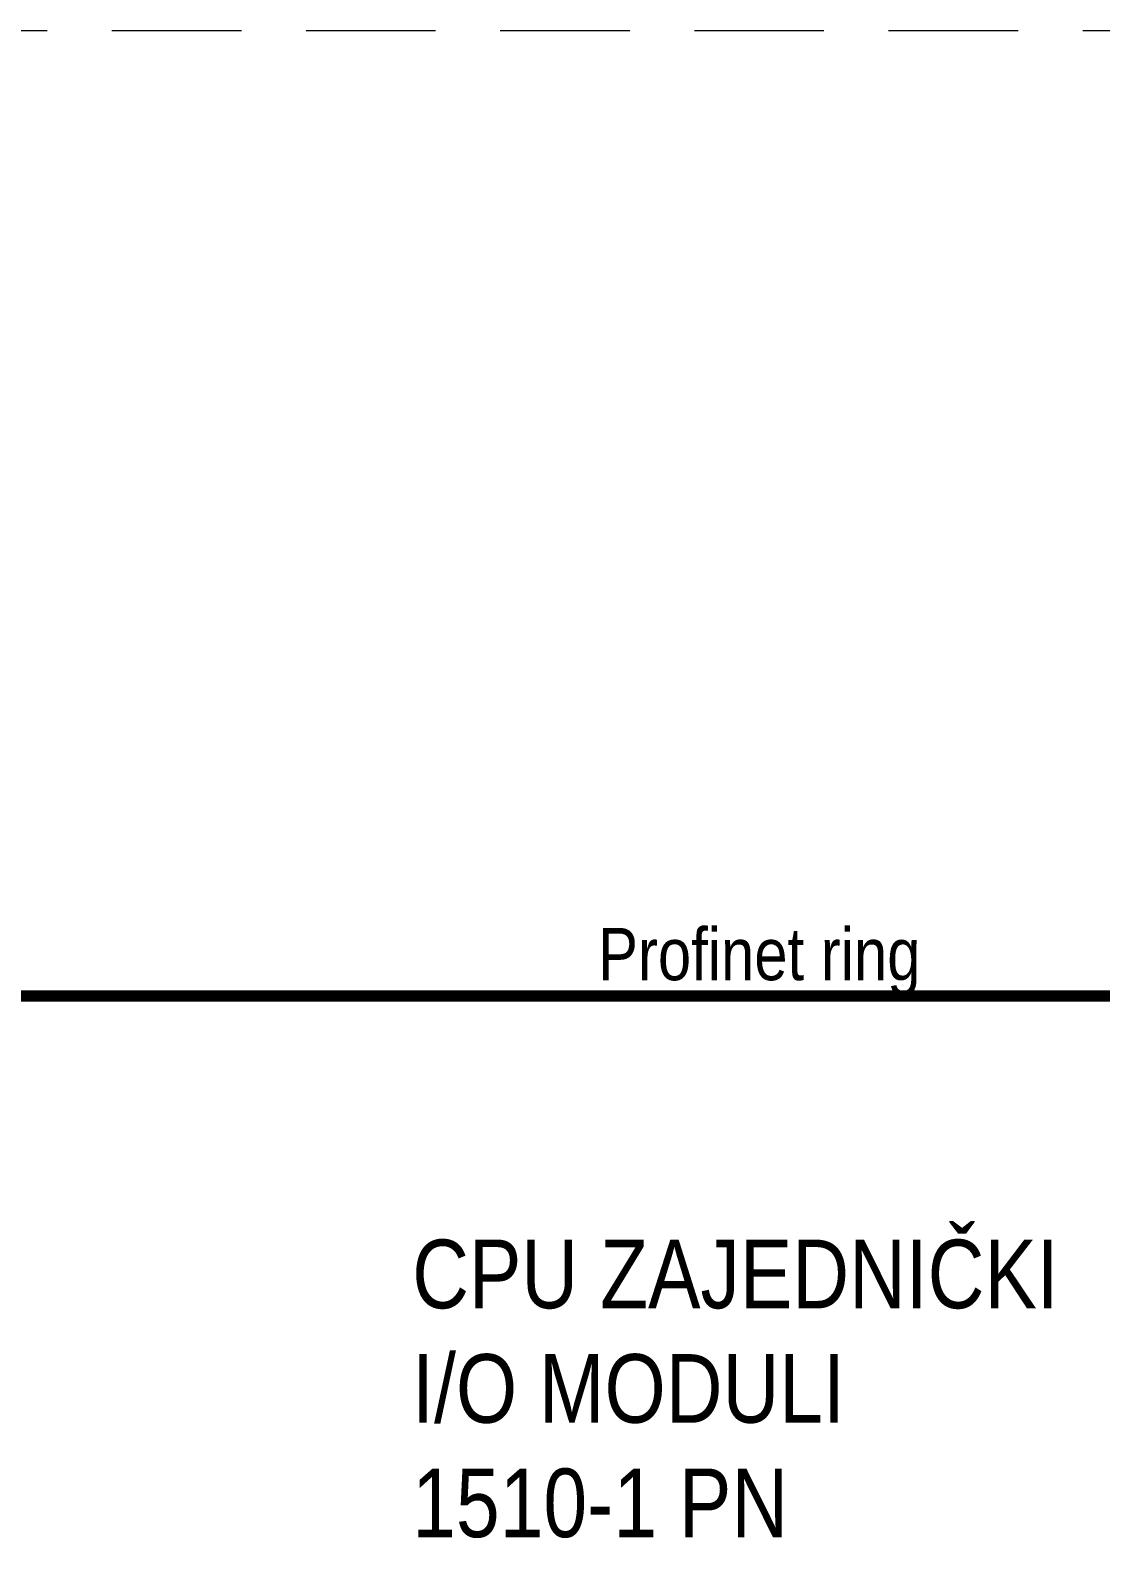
# Model space of a CAD drawing. Header units: inches. Extents: x 67578 to 72421, y -34894 to -31675.
# Drawn here: x 69475 to 69889, y -33154 to -32567 of the extents above; entities that cross this region are included whole.
import ezdxf

# ---------------------------------------------------------------- set-up
doc = ezdxf.new("R2010")
doc.units = ezdxf.units.IN
doc.header["$MEASUREMENT"] = 0
doc.linetypes.add('ACAD_ISO03W100', pattern=[30, 12, -18])
doc.linetypes.add('HIDDEN', pattern=[0.375, 0.25, -0.125])
doc.layers.add('SI-General', color=7, linetype='Continuous', lineweight=5)
doc.layers.add('SI-TOPOLOGY-Ethernet', color=7, linetype='Continuous', lineweight=13, true_color=0x3cf000)
doc.styles.add('OPIS', font='ARIALN.TTF')

msp = doc.modelspace()

# ---------------------------------------------------------------- linework, layer by layer
at = {"layer": 'SI-General', "linetype": 'HIDDEN', "ltscale": 200}
msp.add_lwpolyline([(68906.71, -33522.85), (68906.71, -33522.85), (68906.71, -32567.04), (70739.61, -32567.04), (70739.61, -34196.4), (69403.2, -34196.4), (69403.2, -33522.85), (68906.71, -33522.85)], dxfattribs=at)
at = {"layer": 'SI-TOPOLOGY-Ethernet', "linetype": 'ACAD_ISO03W100', "ltscale": 0.01, "const_width": 4.42, "flags": 128}
msp.add_lwpolyline([(69236.11, -32894.34), (69236.11, -32939.99), (70277.42, -32939.99), (70277.42, -32885.65)], dxfattribs=at)

# ---------------------------------------------------------------- texts
at = {"layer": 'SI-General', "color": 0, "style": 'OPIS'}
for s, insert, char_height, width, attachment_point in [('Profinet ring', (69756.77, -32939.99), 20.16, 230.4, 8), ('{\\C256;CPU\\fArial Narrow|b0|i0|c238|p34; ZAJEDNIČKI\\P\\fArial Narrow|b0|i0|c0|p34;I/O MODUL\\fArial Narrow|b0|i0|c238|p34;I\\fArial Narrow|b0|i0|c0|p34;^J1510-1 PN}', (69622.71, -33034.13), 26.51669, 278.2029, 1)]:
    msp.add_mtext(s, dxfattribs=dict(at, insert=insert, char_height=char_height, width=width, attachment_point=attachment_point))

doc.saveas('drawing.dxf')
